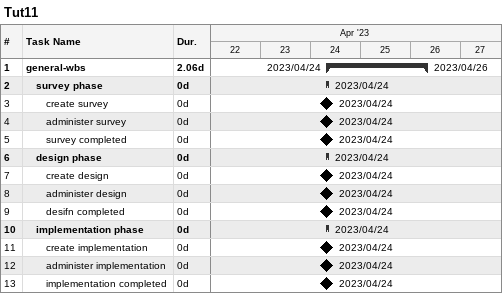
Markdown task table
Tut11

| ID | Level | Task | Duration | Start | Finish |
|---|---|---|---|---|---|
| 1 | 1 | **general-wbs** | 2.06d | 2023-04-24 | 2023-04-26 |
| 2 | 2 | **survey phase** | 0d | 2023-04-24 | 2023-04-24 |
| 3 | 3 | create survey | 0d | 2023-04-24 | 2023-04-24 |
| 4 | 3 | administer survey | 0d | 2023-04-24 | 2023-04-24 |
| 5 | 3 | survey completed | 0d | 2023-04-24 | 2023-04-24 |
| 6 | 2 | **design phase** | 0d | 2023-04-24 | 2023-04-24 |
| 7 | 3 | create design | 0d | 2023-04-24 | 2023-04-24 |
| 8 | 3 | administer design | 0d | 2023-04-24 | 2023-04-24 |
| 9 | 3 | desifn completed | 0d | 2023-04-24 | 2023-04-24 |
| 10 | 2 | **implementation phase** | 0d | 2023-04-24 | 2023-04-24 |
| 11 | 3 | create implementation | 0d | 2023-04-24 | 2023-04-24 |
| 12 | 3 | administer implementation | 0d | 2023-04-24 | 2023-04-24 |
| 13 | 3 | implementation completed | 0d | 2023-04-24 | 2023-04-24 |
